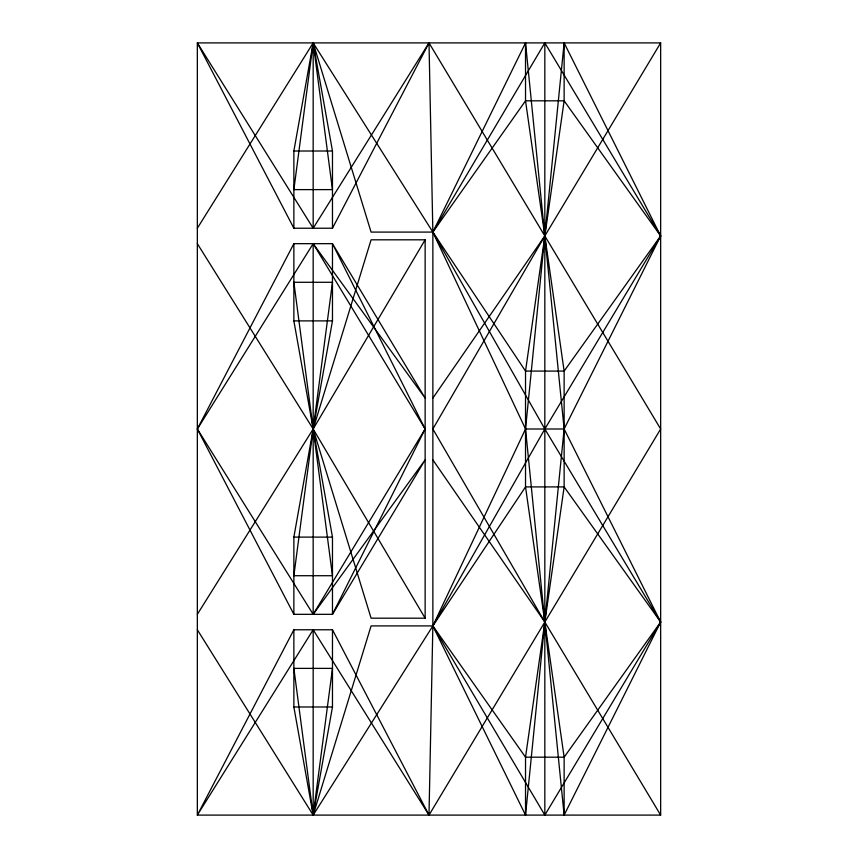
<?xml version="1.0" encoding="UTF-8"?>
<svg xmlns="http://www.w3.org/2000/svg" width="858" height="858" viewBox="0 0 858 858"><rect width="100%" height="100%" fill="white"/><g stroke="black" fill="none" stroke-linecap="round" stroke-linejoin="round"><path stroke-width="1.29" d="M197.34 629.772L313.17 815.1L371.085 625.911L432.861 625.911L544.83 815.1L660.66 622.05L544.83 429L432.861 232.089L525.525 42.9L564.135 429L660.66 622.05L564.135 815.1L525.525 429L564.135 42.9L660.66 235.95L564.135 429L525.525 815.1L432.861 625.911L432.861 232.089L429 42.9L313.17 228.228L197.34 42.9L660.66 42.9L660.66 815.1L197.34 815.1L197.34 42.9L293.865 228.228L332.475 228.228L429 42.9L660.66 429L429 815.1L313.17 629.772L197.34 815.1L293.865 629.772L332.475 629.772L429 815.1L432.861 625.911L525.525 429L432.861 232.089L313.17 42.9L197.34 228.228M293.865 228.228L293.865 151.008L313.17 42.9L371.085 232.089L432.861 232.089L525.525 100.815L525.525 42.9M293.865 614.328L293.865 537.108L332.475 320.892L332.475 243.672L293.865 243.672L197.34 429L293.865 614.328L332.475 614.328L425.139 459.888L313.17 614.328L197.34 429L313.17 243.672L425.139 398.112L332.475 243.672L425.139 429L332.475 614.328L332.475 537.108L293.865 320.892L293.865 243.672M332.475 629.772L332.475 706.992L313.17 815.1L432.861 625.911L525.525 486.915L525.525 371.085L564.135 100.815L564.135 42.9M660.66 42.9L544.83 235.95L432.861 429L544.83 622.05L660.66 815.1M425.139 239.811L425.139 618.189L371.085 618.189L313.17 429L371.085 239.811L425.139 239.811L313.17 429L197.34 614.328M544.83 42.9L432.861 232.089L525.525 371.085L564.135 371.085L660.66 235.95L544.83 42.9L544.83 815.1M432.861 398.112L544.83 235.95M293.865 151.008L332.475 151.008L332.475 228.228M293.865 320.892L332.475 320.892M525.525 429L564.135 429M293.865 537.108L332.475 537.108M293.865 629.772L293.865 706.992L332.475 706.992M432.861 459.888L544.83 622.05M197.34 243.672L313.17 429L425.139 618.189M332.475 151.008L313.17 42.9L293.865 189.618L332.475 189.618L313.17 42.9L313.17 228.228M293.865 706.992L313.17 815.1L332.475 668.382L293.865 668.382L313.17 815.1L313.17 629.772M564.135 815.1L564.135 757.185L525.525 486.915L564.135 486.915L660.66 622.05L564.135 757.185L525.525 757.185L432.861 625.911L544.83 429L660.66 235.95L564.135 100.815L525.525 100.815L564.135 371.085L564.135 486.915L525.525 757.185L525.525 815.1M332.475 282.282L293.865 575.718L332.475 575.718L293.865 282.282L332.475 282.282M425.139 429L313.17 614.328L313.17 243.672L425.139 429"/></g></svg>
